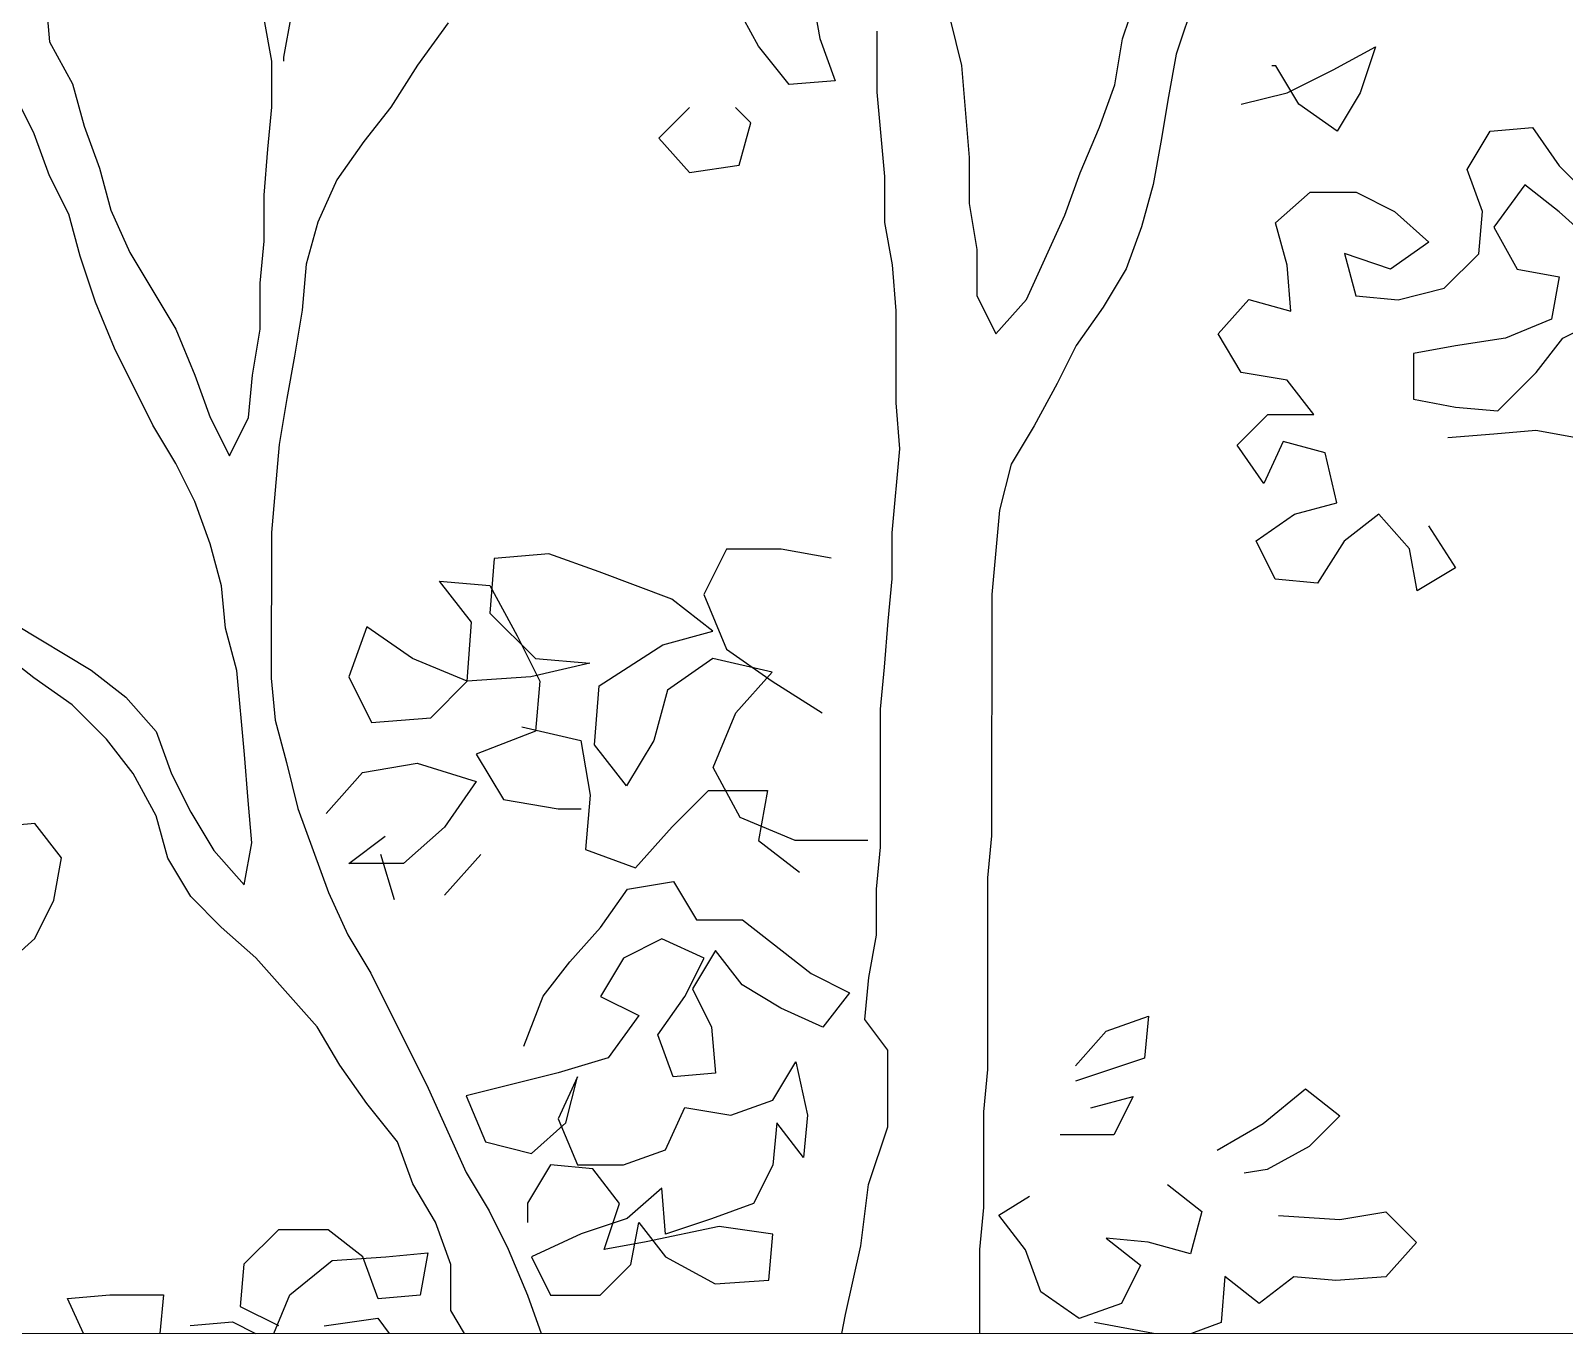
# Model space of a CAD drawing. Header units: millimetres. Extents: x 2810.5 to 2848.4, y 1624.4 to 1676.1.
# Drawn here: x 2836.971 to 2838.274, y 1651.053 to 1652.16 of the extents above; entities that cross this region are included whole.
import ezdxf

# ---------------------------------------------------------------- set-up
doc = ezdxf.new("R2010")
doc.units = ezdxf.units.MM
doc.layers.add('PROIEZIONI_projections', color=145, linetype='Continuous', lineweight=13)
doc.layers.add('VERDE_ALBERI', color=104, linetype='Continuous')

msp = doc.modelspace()

# ---------------------------------------------------------------- linework, layer by layer
at = {"layer": 'PROIEZIONI_projections'}
msp.add_lwpolyline([(2840.414, 1653.6251), (2836.2066, 1653.6251), (2836.2066, 1651.053), (2840.414, 1651.053)], close=True, dxfattribs=at)
at = {"layer": 'VERDE_ALBERI'}
for p, q in [((2837.9706, 1652.2183), (2837.9445, 1652.1402)), ((2837.8989, 1652.1532), (2837.9119, 1652.1923)), ((2836.9837, 1652.1866), (2836.9869, 1652.1508)), ((2837.5895, 1652.147), (2837.57, 1652.1828)), ((2837.6351, 1652.1893), (2837.6416, 1652.1535)), ((2837.1758, 1652.1343), (2837.1693, 1652.1702)), ((2837.1921, 1652.1734), (2837.1856, 1652.1376)), ((2837.3257, 1652.1668), (2837.2996, 1652.131)), ((2837.7523, 1652.1696), (2837.7621, 1652.1306)), ((2837.6416, 1652.1535), (2837.6546, 1652.1176)), ((2837.6904, 1652.1078), (2837.6904, 1652.1599)), ((2837.8923, 1652.1141), (2837.8989, 1652.1532)), ((2836.9869, 1652.1508), (2837.0064, 1652.115)), ((2837.6155, 1652.1144), (2837.5895, 1652.147)), ((2837.9445, 1652.1402), (2837.9379, 1652.1043)), ((2838.078, 1652.127), (2838.1138, 1652.1465)), ((2838.1138, 1652.1465), (2838.1008, 1652.1074)), ((2837.1758, 1652.0953), (2837.1758, 1652.1343)), ((2837.1856, 1652.1376), (2837.1856, 1652.1343)), ((2837.2996, 1652.131), (2837.2768, 1652.0952)), ((2837.7621, 1652.1306), (2837.7685, 1652.0524)), ((2838.0291, 1652.1303), (2838.0259, 1652.1303)), ((2838.0486, 1652.0977), (2838.0291, 1652.1303)), ((2838.0389, 1652.1075), (2838.078, 1652.127)), ((2837.0064, 1652.115), (2837.0162, 1652.0791)), ((2837.6546, 1652.1176), (2837.6155, 1652.1144)), ((2837.8793, 1652.0783), (2837.8923, 1652.1141)), ((2836.9738, 1652.0726), (2836.9576, 1652.1052)), ((2837.6968, 1652.0362), (2837.6904, 1652.1078)), ((2837.9379, 1652.1043), (2837.9314, 1652.0653)), ((2837.9998, 1652.0978), (2838.0389, 1652.1075)), ((2838.1008, 1652.1074), (2838.0812, 1652.0749)), ((2837.1725, 1652.0594), (2837.1758, 1652.0953)), ((2837.2768, 1652.0952), (2837.2539, 1652.0659)), ((2837.5308, 1652.0949), (2837.5047, 1652.0689)), ((2837.5829, 1652.0819), (2837.5699, 1652.0949)), ((2838.0812, 1652.0749), (2838.0486, 1652.0977)), ((2837.0162, 1652.0791), (2837.0292, 1652.0433)), ((2837.5731, 1652.046), (2837.5829, 1652.0819)), ((2837.8629, 1652.0393), (2837.8793, 1652.0783)), ((2838.1919, 1652.0422), (2838.2115, 1652.0748)), ((2838.2115, 1652.0748), (2838.2473, 1652.078)), ((2838.2473, 1652.078), (2838.2701, 1652.0454)), ((2836.9868, 1652.0368), (2836.9738, 1652.0726)), ((2837.2539, 1652.0659), (2837.2311, 1652.0333)), ((2837.5047, 1652.0689), (2837.5307, 1652.0396)), ((2837.9314, 1652.0653), (2837.9248, 1652.0294)), ((2837.1692, 1652.0204), (2837.1725, 1652.0594)), ((2837.7685, 1652.0524), (2837.7685, 1652.0133)), ((2837.0031, 1652.0042), (2836.9868, 1652.0368)), ((2837.0292, 1652.0433), (2837.0389, 1652.0075)), ((2837.5307, 1652.0396), (2837.5731, 1652.046)), ((2837.6968, 1651.9971), (2837.6968, 1652.0362)), ((2837.8499, 1652.0035), (2837.8629, 1652.0393)), ((2838.2049, 1652.0064), (2838.1919, 1652.0422)), ((2838.2701, 1652.0454), (2838.2961, 1652.0193)), ((2837.2311, 1652.0333), (2837.2148, 1651.9975)), ((2837.9248, 1652.0294), (2837.915, 1651.9936)), ((2838.029, 1651.9968), (2838.0583, 1652.0228)), ((2838.0583, 1652.0228), (2838.0974, 1652.0228)), ((2838.0974, 1652.0228), (2838.13, 1652.0065)), ((2838.2407, 1652.0291), (2838.2146, 1651.9933)), ((2838.27, 1652.0063), (2838.2407, 1652.0291)), ((2837.1692, 1651.9813), (2837.1692, 1652.0204)), ((2837.7685, 1652.0133), (2837.7749, 1651.9742)), ((2837.0128, 1651.9684), (2837.0031, 1652.0042)), ((2837.0389, 1652.0075), (2837.0552, 1651.9716)), ((2837.2148, 1651.9975), (2837.205, 1651.9617)), ((2837.7033, 1651.9612), (2837.6968, 1651.9971)), ((2837.8172, 1651.9318), (2837.8499, 1652.0035)), ((2838.0387, 1651.9609), (2838.029, 1651.9968)), ((2838.13, 1652.0065), (2838.1593, 1651.9804)), ((2838.2016, 1651.9706), (2838.2049, 1652.0064)), ((2838.3026, 1651.977), (2838.27, 1652.0063)), ((2837.915, 1651.9936), (2837.9019, 1651.9578)), ((2838.2146, 1651.9933), (2838.2342, 1651.9575)), ((2837.0552, 1651.9716), (2837.0942, 1651.9064)), ((2837.1659, 1651.9455), (2837.1692, 1651.9813)), ((2837.7749, 1651.9742), (2837.7749, 1651.9351)), ((2838.1267, 1651.9576), (2838.0876, 1651.9707)), ((2838.0876, 1651.9707), (2838.0973, 1651.9348)), ((2838.1593, 1651.9804), (2838.1267, 1651.9576)), ((2838.1723, 1651.9413), (2838.2016, 1651.9706)), ((2837.0258, 1651.9293), (2837.0128, 1651.9684)), ((2837.205, 1651.9617), (2837.2017, 1651.9226)), ((2837.7065, 1651.9222), (2837.7033, 1651.9612)), ((2837.9019, 1651.9578), (2837.8824, 1651.9253)), ((2838.042, 1651.9219), (2838.0387, 1651.9609)), ((2838.2342, 1651.9575), (2838.27, 1651.951)), ((2837.1658, 1651.9064), (2837.1659, 1651.9455)), ((2838.27, 1651.951), (2838.2634, 1651.9151)), ((2837.7749, 1651.9351), (2837.7912, 1651.9025)), ((2837.7912, 1651.9025), (2837.8172, 1651.9318)), ((2837.9801, 1651.9024), (2838.0061, 1651.9317)), ((2838.0061, 1651.9317), (2838.042, 1651.9219)), ((2838.0973, 1651.9348), (2838.1332, 1651.9315)), ((2838.1332, 1651.9315), (2838.1723, 1651.9413)), ((2837.0421, 1651.8902), (2837.0258, 1651.9293)), ((2837.2017, 1651.9226), (2837.1951, 1651.8835)), ((2837.7064, 1651.844), (2837.7065, 1651.9222)), ((2837.8824, 1651.9253), (2837.8596, 1651.8927)), ((2837.0942, 1651.9064), (2837.1104, 1651.8673)), ((2837.1593, 1651.8673), (2837.1658, 1651.9064)), ((2838.2634, 1651.9151), (2838.2243, 1651.8989)), ((2838.2732, 1651.8988), (2838.3058, 1651.9151)), ((2837.8596, 1651.8927), (2837.8432, 1651.8602)), ((2837.9996, 1651.8698), (2837.9801, 1651.9024)), ((2838.182, 1651.8924), (2838.1462, 1651.8859)), ((2838.2243, 1651.8989), (2838.182, 1651.8924)), ((2838.2504, 1651.8696), (2838.2732, 1651.8988)), ((2837.0746, 1651.825), (2837.0421, 1651.8902)), ((2837.1951, 1651.8835), (2837.1886, 1651.8477)), ((2838.1462, 1651.8859), (2838.1461, 1651.8469)), ((2837.1104, 1651.8673), (2837.1234, 1651.8315)), ((2837.156, 1651.8315), (2837.1593, 1651.8673)), ((2838.0387, 1651.8632), (2837.9996, 1651.8698)), ((2838.2178, 1651.837), (2838.2504, 1651.8696)), ((2837.8432, 1651.8602), (2837.8237, 1651.8243)), ((2838.0614, 1651.8339), (2838.0387, 1651.8632)), ((2837.1886, 1651.8477), (2837.182, 1651.8086)), ((2837.7097, 1651.8049), (2837.7064, 1651.844)), ((2838.1461, 1651.8469), (2838.1819, 1651.8403)), ((2838.1819, 1651.8403), (2838.2178, 1651.837)), ((2837.1234, 1651.8315), (2837.1397, 1651.7989)), ((2837.1397, 1651.7989), (2837.156, 1651.8315)), ((2837.9963, 1651.8079), (2838.0223, 1651.8339)), ((2838.0223, 1651.8339), (2838.0614, 1651.8339)), ((2837.0941, 1651.7924), (2837.0746, 1651.825)), ((2837.8237, 1651.8243), (2837.8041, 1651.7918)), ((2838.1754, 1651.8143), (2838.2145, 1651.8175)), ((2838.2145, 1651.8175), (2838.2503, 1651.8207)), ((2838.2503, 1651.8207), (2838.2861, 1651.8142)), ((2837.182, 1651.8086), (2837.1787, 1651.7696)), ((2837.7031, 1651.7333), (2837.7097, 1651.8049)), ((2838.019, 1651.7753), (2837.9963, 1651.8079)), ((2838.0353, 1651.8111), (2838.019, 1651.7753)), ((2838.0712, 1651.8013), (2838.0353, 1651.8111)), ((2838.0809, 1651.759), (2838.0712, 1651.8013)), ((2837.1103, 1651.7599), (2837.0941, 1651.7924)), ((2837.8041, 1651.7918), (2837.7943, 1651.7527)), ((2837.1787, 1651.7696), (2837.1755, 1651.7337)), ((2837.1233, 1651.724), (2837.1103, 1651.7599)), ((2837.7943, 1651.7527), (2837.7877, 1651.6811)), ((2838.0125, 1651.7265), (2838.0451, 1651.7492)), ((2838.0451, 1651.7492), (2838.0809, 1651.759)), ((2838.1167, 1651.7492), (2838.0874, 1651.7264)), ((2838.1427, 1651.7198), (2838.1167, 1651.7492)), ((2838.159, 1651.7394), (2838.1818, 1651.7035)), ((2837.1331, 1651.6882), (2837.1233, 1651.724)), ((2837.1755, 1651.7337), (2837.1753, 1651.61)), ((2837.703, 1651.6942), (2837.7031, 1651.7333)), ((2838.0287, 1651.6939), (2838.0125, 1651.7265)), ((2838.0874, 1651.7264), (2838.0645, 1651.6906)), ((2837.3648, 1651.7117), (2837.361, 1651.6652)), ((2837.4113, 1651.7156), (2837.3648, 1651.7117)), ((2837.4539, 1651.7001), (2837.4113, 1651.7156)), ((2837.5622, 1651.7196), (2837.5429, 1651.6809)), ((2837.6086, 1651.7196), (2837.5622, 1651.7196)), ((2837.6512, 1651.7119), (2837.6086, 1651.7196)), ((2838.1492, 1651.684), (2838.1427, 1651.7198)), ((2837.5158, 1651.677), (2837.4539, 1651.7001)), ((2838.1818, 1651.7035), (2838.1492, 1651.684)), ((2837.1363, 1651.6524), (2837.1331, 1651.6882)), ((2837.3455, 1651.6575), (2837.3184, 1651.6923)), ((2837.3184, 1651.6923), (2837.361, 1651.6885)), ((2837.361, 1651.6885), (2837.3843, 1651.6459)), ((2837.6997, 1651.6584), (2837.703, 1651.6942)), ((2838.0645, 1651.6906), (2838.0287, 1651.6939)), ((2837.5507, 1651.6499), (2837.5158, 1651.677)), ((2837.5429, 1651.6809), (2837.5623, 1651.6345)), ((2837.7877, 1651.6811), (2837.7875, 1651.4759)), ((2837.3417, 1651.6072), (2837.3455, 1651.6575)), ((2837.361, 1651.6652), (2837.3998, 1651.6266)), ((2837.6965, 1651.6193), (2837.6997, 1651.6584)), ((2836.9572, 1651.6558), (2837.0223, 1651.6166)), ((2837.146, 1651.6165), (2837.1363, 1651.6524)), ((2837.2565, 1651.6535), (2837.2411, 1651.6109)), ((2837.2953, 1651.6265), (2837.2565, 1651.6535)), ((2837.3843, 1651.6459), (2837.4036, 1651.6072)), ((2837.5081, 1651.6383), (2837.5507, 1651.6499)), ((2836.9734, 1651.6102), (2836.9441, 1651.633)), ((2837.4539, 1651.6034), (2837.5081, 1651.6383)), ((2837.5623, 1651.6345), (2837.601, 1651.6074)), ((2837.3417, 1651.6072), (2837.2953, 1651.6265)), ((2837.4462, 1651.6227), (2837.3959, 1651.6111)), ((2837.3998, 1651.6266), (2837.4462, 1651.6227)), ((2837.5507, 1651.6267), (2837.512, 1651.5996)), ((2837.601, 1651.6151), (2837.5507, 1651.6267)), ((2837.6932, 1651.5835), (2837.6965, 1651.6193)), ((2837.006, 1651.5873), (2836.9734, 1651.6102)), ((2837.0223, 1651.6166), (2837.0516, 1651.5938)), ((2837.1525, 1651.5449), (2837.146, 1651.6165)), ((2837.1753, 1651.61), (2837.1786, 1651.5742)), ((2837.2411, 1651.6109), (2837.2605, 1651.5723)), ((2837.3108, 1651.5762), (2837.3417, 1651.6072)), ((2837.3959, 1651.6111), (2837.3417, 1651.6072)), ((2837.4036, 1651.6072), (2837.3998, 1651.5647)), ((2837.5701, 1651.5803), (2837.601, 1651.6151)), ((2837.601, 1651.6074), (2837.6436, 1651.5804)), ((2837.0516, 1651.5938), (2837.0776, 1651.5645)), ((2837.4501, 1651.5531), (2837.4539, 1651.6034)), ((2837.512, 1651.5996), (2837.5004, 1651.557)), ((2837.0352, 1651.558), (2837.006, 1651.5873)), ((2837.5508, 1651.5338), (2837.5701, 1651.5803)), ((2837.6931, 1651.4662), (2837.6932, 1651.5835)), ((2837.1786, 1651.5742), (2837.1883, 1651.5383)), ((2837.2605, 1651.5723), (2837.3108, 1651.5762)), ((2837.3882, 1651.5685), (2837.4385, 1651.5569)), ((2837.058, 1651.5287), (2837.0352, 1651.558)), ((2837.0776, 1651.5645), (2837.0906, 1651.5286)), ((2837.3998, 1651.5647), (2837.3495, 1651.5453)), ((2837.4385, 1651.5569), (2837.4463, 1651.5105)), ((2837.4772, 1651.5183), (2837.4501, 1651.5531)), ((2837.5004, 1651.557), (2837.4772, 1651.5183)), ((2837.1557, 1651.5058), (2837.1525, 1651.5449)), ((2837.3495, 1651.5453), (2837.3728, 1651.5066)), ((2837.0775, 1651.4928), (2837.058, 1651.5287)), ((2837.0906, 1651.5286), (2837.1068, 1651.4961)), ((2837.1883, 1651.5383), (2837.198, 1651.4992)), ((2837.2219, 1651.4948), (2837.2528, 1651.5297)), ((2837.2528, 1651.5297), (2837.2992, 1651.5375)), ((2837.2992, 1651.5375), (2837.3495, 1651.522)), ((2837.574, 1651.4913), (2837.5508, 1651.5338)), ((2837.3495, 1651.522), (2837.3225, 1651.4833)), ((2837.516, 1651.4835), (2837.5469, 1651.5145)), ((2837.5469, 1651.5145), (2837.5972, 1651.5145)), ((2837.5972, 1651.5145), (2837.5895, 1651.472)), ((2837.1589, 1651.47), (2837.1557, 1651.5058)), ((2837.3728, 1651.5066), (2837.4192, 1651.4989)), ((2837.4463, 1651.5105), (2837.4425, 1651.4641)), ((2837.0873, 1651.457), (2837.0775, 1651.4928)), ((2837.1068, 1651.4961), (2837.1264, 1651.4635)), ((2837.198, 1651.4992), (2837.224, 1651.4276)), ((2837.4192, 1651.4989), (2837.4386, 1651.4989)), ((2837.6205, 1651.472), (2837.574, 1651.4913)), ((2836.9743, 1651.4864), (2836.9385, 1651.4832)), ((2836.9971, 1651.4571), (2836.9743, 1651.4864)), ((2837.2413, 1651.4523), (2837.2722, 1651.4755)), ((2837.3225, 1651.4833), (2837.2877, 1651.4523)), ((2837.485, 1651.4486), (2837.516, 1651.4835)), ((2837.7875, 1651.4759), (2837.7842, 1651.4401)), ((2837.1264, 1651.4635), (2837.1524, 1651.4341)), ((2837.1524, 1651.4341), (2837.1589, 1651.47)), ((2837.4425, 1651.4641), (2837.485, 1651.4486)), ((2837.5895, 1651.472), (2837.6244, 1651.4449)), ((2837.6824, 1651.472), (2837.6205, 1651.472)), ((2837.6898, 1651.4304), (2837.6931, 1651.4662)), ((2836.9906, 1651.4212), (2836.9971, 1651.4571)), ((2837.1068, 1651.4244), (2837.0873, 1651.457)), ((2837.2877, 1651.4523), (2837.2413, 1651.4523)), ((2837.28, 1651.4214), (2837.2683, 1651.46)), ((2837.3535, 1651.4601), (2837.3225, 1651.4253)), ((2837.4781, 1651.4306), (2837.5172, 1651.4371)), ((2837.5172, 1651.4371), (2837.5367, 1651.4045)), ((2837.7842, 1651.4401), (2837.7841, 1651.2772)), ((2837.1328, 1651.3983), (2837.1068, 1651.4244)), ((2837.224, 1651.4276), (2837.2403, 1651.3917)), ((2837.4552, 1651.398), (2837.4781, 1651.4306)), ((2837.6897, 1651.3913), (2837.6898, 1651.4304)), ((2836.9743, 1651.3887), (2836.9906, 1651.4212)), ((2837.1621, 1651.3722), (2837.1328, 1651.3983)), ((2837.4292, 1651.3687), (2837.4552, 1651.398)), ((2837.5367, 1651.4045), (2837.5758, 1651.4044)), ((2837.5758, 1651.4044), (2837.6343, 1651.3588)), ((2836.9417, 1651.3594), (2836.9743, 1651.3887)), ((2837.2403, 1651.3917), (2837.2598, 1651.3591)), ((2837.5073, 1651.3882), (2837.4748, 1651.372)), ((2837.5432, 1651.3719), (2837.5073, 1651.3882)), ((2837.6832, 1651.3555), (2837.6897, 1651.3913)), ((2837.2142, 1651.3136), (2837.1621, 1651.3722)), ((2837.4748, 1651.372), (2837.4552, 1651.3394)), ((2837.5268, 1651.3393), (2837.5432, 1651.3719)), ((2837.5529, 1651.3784), (2837.5334, 1651.3458)), ((2837.5757, 1651.3491), (2837.5529, 1651.3784)), ((2837.2598, 1651.3591), (2837.3086, 1651.2614)), ((2837.4063, 1651.3395), (2837.4292, 1651.3687)), ((2837.6343, 1651.3588), (2837.6669, 1651.3425)), ((2837.5334, 1651.3458), (2837.5496, 1651.3133)), ((2837.6083, 1651.3295), (2837.5757, 1651.3491)), ((2837.6799, 1651.3197), (2837.6832, 1651.3555)), ((2837.39, 1651.2971), (2837.4063, 1651.3395)), ((2837.4552, 1651.3394), (2837.4877, 1651.3231)), ((2837.504, 1651.3068), (2837.5268, 1651.3393)), ((2837.6669, 1651.3425), (2837.6441, 1651.3132)), ((2837.4877, 1651.3231), (2837.4617, 1651.2873)), ((2837.6441, 1651.3132), (2837.6083, 1651.3295)), ((2837.6994, 1651.2936), (2837.6799, 1651.3197)), ((2837.8851, 1651.3097), (2837.9209, 1651.3227)), ((2837.9209, 1651.3227), (2837.9176, 1651.2869)), ((2837.2337, 1651.281), (2837.2142, 1651.3136)), ((2837.517, 1651.271), (2837.504, 1651.3068)), ((2837.5496, 1651.3133), (2837.5528, 1651.2742)), ((2837.859, 1651.2804), (2837.8851, 1651.3097)), ((2837.6994, 1651.2284), (2837.6994, 1651.2936)), ((2837.2564, 1651.2484), (2837.2337, 1651.281)), ((2837.4617, 1651.2873), (2837.4193, 1651.2743)), ((2837.6017, 1651.2513), (2837.6212, 1651.2839)), ((2837.6212, 1651.2839), (2837.631, 1651.2383)), ((2837.9176, 1651.2869), (2837.859, 1651.2674)), ((2837.4193, 1651.2743), (2837.3411, 1651.2548)), ((2837.4356, 1651.271), (2837.4193, 1651.2352)), ((2837.4258, 1651.232), (2837.4356, 1651.271)), ((2837.5528, 1651.2742), (2837.517, 1651.271)), ((2837.7841, 1651.2772), (2837.7808, 1651.2414)), ((2837.3086, 1651.2614), (2837.3411, 1651.1897)), ((2837.3411, 1651.2548), (2837.3574, 1651.2157)), ((2837.872, 1651.2446), (2837.9078, 1651.2543)), ((2837.9078, 1651.2543), (2837.8915, 1651.2218)), ((2838.0185, 1651.2314), (2838.0544, 1651.2607)), ((2838.0544, 1651.2607), (2838.0837, 1651.2379)), ((2837.2825, 1651.2158), (2837.2564, 1651.2484)), ((2837.5104, 1651.2091), (2837.5268, 1651.2449)), ((2837.5268, 1651.2449), (2837.5658, 1651.2383)), ((2837.5658, 1651.2383), (2837.6017, 1651.2513)), ((2837.7808, 1651.2414), (2837.7807, 1651.16)), ((2837.3964, 1651.2059), (2837.4258, 1651.232)), ((2837.4193, 1651.2352), (2837.4355, 1651.1961)), ((2837.6049, 1651.2318), (2837.6016, 1651.196)), ((2837.6277, 1651.2025), (2837.6049, 1651.2318)), ((2837.631, 1651.2383), (2837.6277, 1651.2025)), ((2837.683, 1651.1796), (2837.6994, 1651.2284)), ((2837.9794, 1651.2087), (2838.0185, 1651.2314)), ((2838.0837, 1651.2379), (2838.0576, 1651.2118)), ((2837.2955, 1651.18), (2837.2825, 1651.2158)), ((2837.3574, 1651.2157), (2837.3964, 1651.2059)), ((2837.8915, 1651.2218), (2837.8459, 1651.2218)), ((2837.4746, 1651.1961), (2837.5104, 1651.2091)), ((2838.0576, 1651.2118), (2838.0218, 1651.1923)), ((2837.3411, 1651.1897), (2837.3606, 1651.1571)), ((2837.4127, 1651.1961), (2837.3931, 1651.1636)), ((2837.4485, 1651.1929), (2837.4127, 1651.1961)), ((2837.4355, 1651.1961), (2837.4746, 1651.1961)), ((2837.4713, 1651.1635), (2837.4485, 1651.1929)), ((2837.6016, 1651.196), (2837.5853, 1651.1634)), ((2838.0218, 1651.1923), (2838.0022, 1651.1891)), ((2837.315, 1651.1474), (2837.2955, 1651.18)), ((2837.5072, 1651.1765), (2837.4778, 1651.1505)), ((2837.5104, 1651.1374), (2837.5072, 1651.1765)), ((2837.6765, 1651.1275), (2837.683, 1651.1796)), ((2837.9371, 1651.1794), (2837.9664, 1651.1566)), ((2837.3931, 1651.1636), (2837.3931, 1651.1473)), ((2837.4582, 1651.1244), (2837.4713, 1651.1635)), ((2837.5853, 1651.1634), (2837.5495, 1651.1504)), ((2837.7937, 1651.1535), (2837.8198, 1651.1697)), ((2837.3606, 1651.1571), (2837.3768, 1651.1245)), ((2837.4778, 1651.1505), (2837.4387, 1651.1375)), ((2837.5495, 1651.1504), (2837.5104, 1651.1374)), ((2837.7807, 1651.16), (2837.7774, 1651.1242)), ((2837.8165, 1651.1241), (2837.7937, 1651.1535)), ((2837.9664, 1651.1566), (2837.9566, 1651.1207)), ((2838.0315, 1651.1532), (2838.0836, 1651.1499)), ((2838.0836, 1651.1499), (2838.1227, 1651.1564)), ((2838.1227, 1651.1564), (2838.1487, 1651.1303)), ((2837.1814, 1651.141), (2837.1521, 1651.1117)), ((2837.2238, 1651.1409), (2837.1814, 1651.141)), ((2837.2531, 1651.1181), (2837.2238, 1651.1409)), ((2837.328, 1651.1115), (2837.315, 1651.1474)), ((2837.4387, 1651.1375), (2837.3964, 1651.118)), ((2837.481, 1651.1114), (2837.4876, 1651.1472)), ((2837.4876, 1651.1472), (2837.5104, 1651.1179)), ((2837.556, 1651.1439), (2837.4941, 1651.1309)), ((2837.6016, 1651.1373), (2837.556, 1651.1439)), ((2837.5983, 1651.0983), (2837.6016, 1651.1373)), ((2837.3768, 1651.1245), (2837.3931, 1651.0854)), ((2837.4941, 1651.1309), (2837.4582, 1651.1244)), ((2837.6634, 1651.0689), (2837.6765, 1651.1275)), ((2837.7774, 1651.1242), (2837.7774, 1651.053)), ((2837.8295, 1651.0883), (2837.8165, 1651.1241)), ((2837.9207, 1651.1305), (2837.8849, 1651.1338)), ((2837.8849, 1651.1338), (2837.9142, 1651.111)), ((2837.9566, 1651.1207), (2837.9207, 1651.1305)), ((2838.1487, 1651.1303), (2838.1226, 1651.101)), ((2837.1521, 1651.1117), (2837.1488, 1651.0759)), ((2837.1911, 1651.0856), (2837.227, 1651.1149)), ((2837.227, 1651.1149), (2837.2726, 1651.1181)), ((2837.2661, 1651.0823), (2837.2531, 1651.1181)), ((2837.2726, 1651.1181), (2837.3084, 1651.1213)), ((2837.3084, 1651.1213), (2837.3019, 1651.0855)), ((2837.3279, 1651.0725), (2837.328, 1651.1115)), ((2837.3964, 1651.118), (2837.4126, 1651.0854)), ((2837.455, 1651.0854), (2837.481, 1651.1114)), ((2837.5104, 1651.1179), (2837.5527, 1651.0951)), ((2837.9142, 1651.111), (2837.8979, 1651.0785)), ((2837.5527, 1651.0951), (2837.5983, 1651.0983)), ((2837.9858, 1651.1012), (2837.9826, 1651.0621)), ((2838.0151, 1651.0783), (2837.9858, 1651.1012)), ((2838.0445, 1651.1011), (2838.0151, 1651.0783)), ((2838.0803, 1651.0978), (2838.0445, 1651.1011)), ((2838.1226, 1651.101), (2838.0803, 1651.0978)), ((2837.0022, 1651.0825), (2837.0381, 1651.0858)), ((2837.0381, 1651.0858), (2837.0837, 1651.0857)), ((2837.0837, 1651.0857), (2837.0807, 1651.053)), ((2837.1775, 1651.053), (2837.1911, 1651.0856)), ((2837.3019, 1651.0855), (2837.2661, 1651.0823)), ((2837.3931, 1651.0854), (2837.4048, 1651.053)), ((2837.4126, 1651.0854), (2837.455, 1651.0854)), ((2837.8621, 1651.0655), (2837.8295, 1651.0883)), ((2837.0156, 1651.053), (2837.0022, 1651.0825)), ((2837.1488, 1651.0759), (2837.1814, 1651.0596)), ((2837.3396, 1651.053), (2837.3279, 1651.0725)), ((2837.8979, 1651.0785), (2837.8621, 1651.0655)), ((2837.1064, 1651.0596), (2837.1423, 1651.0629)), ((2837.1423, 1651.0629), (2837.1619, 1651.053)), ((2837.2204, 1651.0595), (2837.266, 1651.066)), ((2837.266, 1651.066), (2837.2755, 1651.053)), ((2837.6602, 1651.053), (2837.6634, 1651.0689)), ((2837.9252, 1651.053), (2837.8751, 1651.0622)), ((2837.9826, 1651.0621), (2837.9575, 1651.053))]:
    msp.add_line(p, q, dxfattribs=at)

doc.saveas('drawing.dxf')
